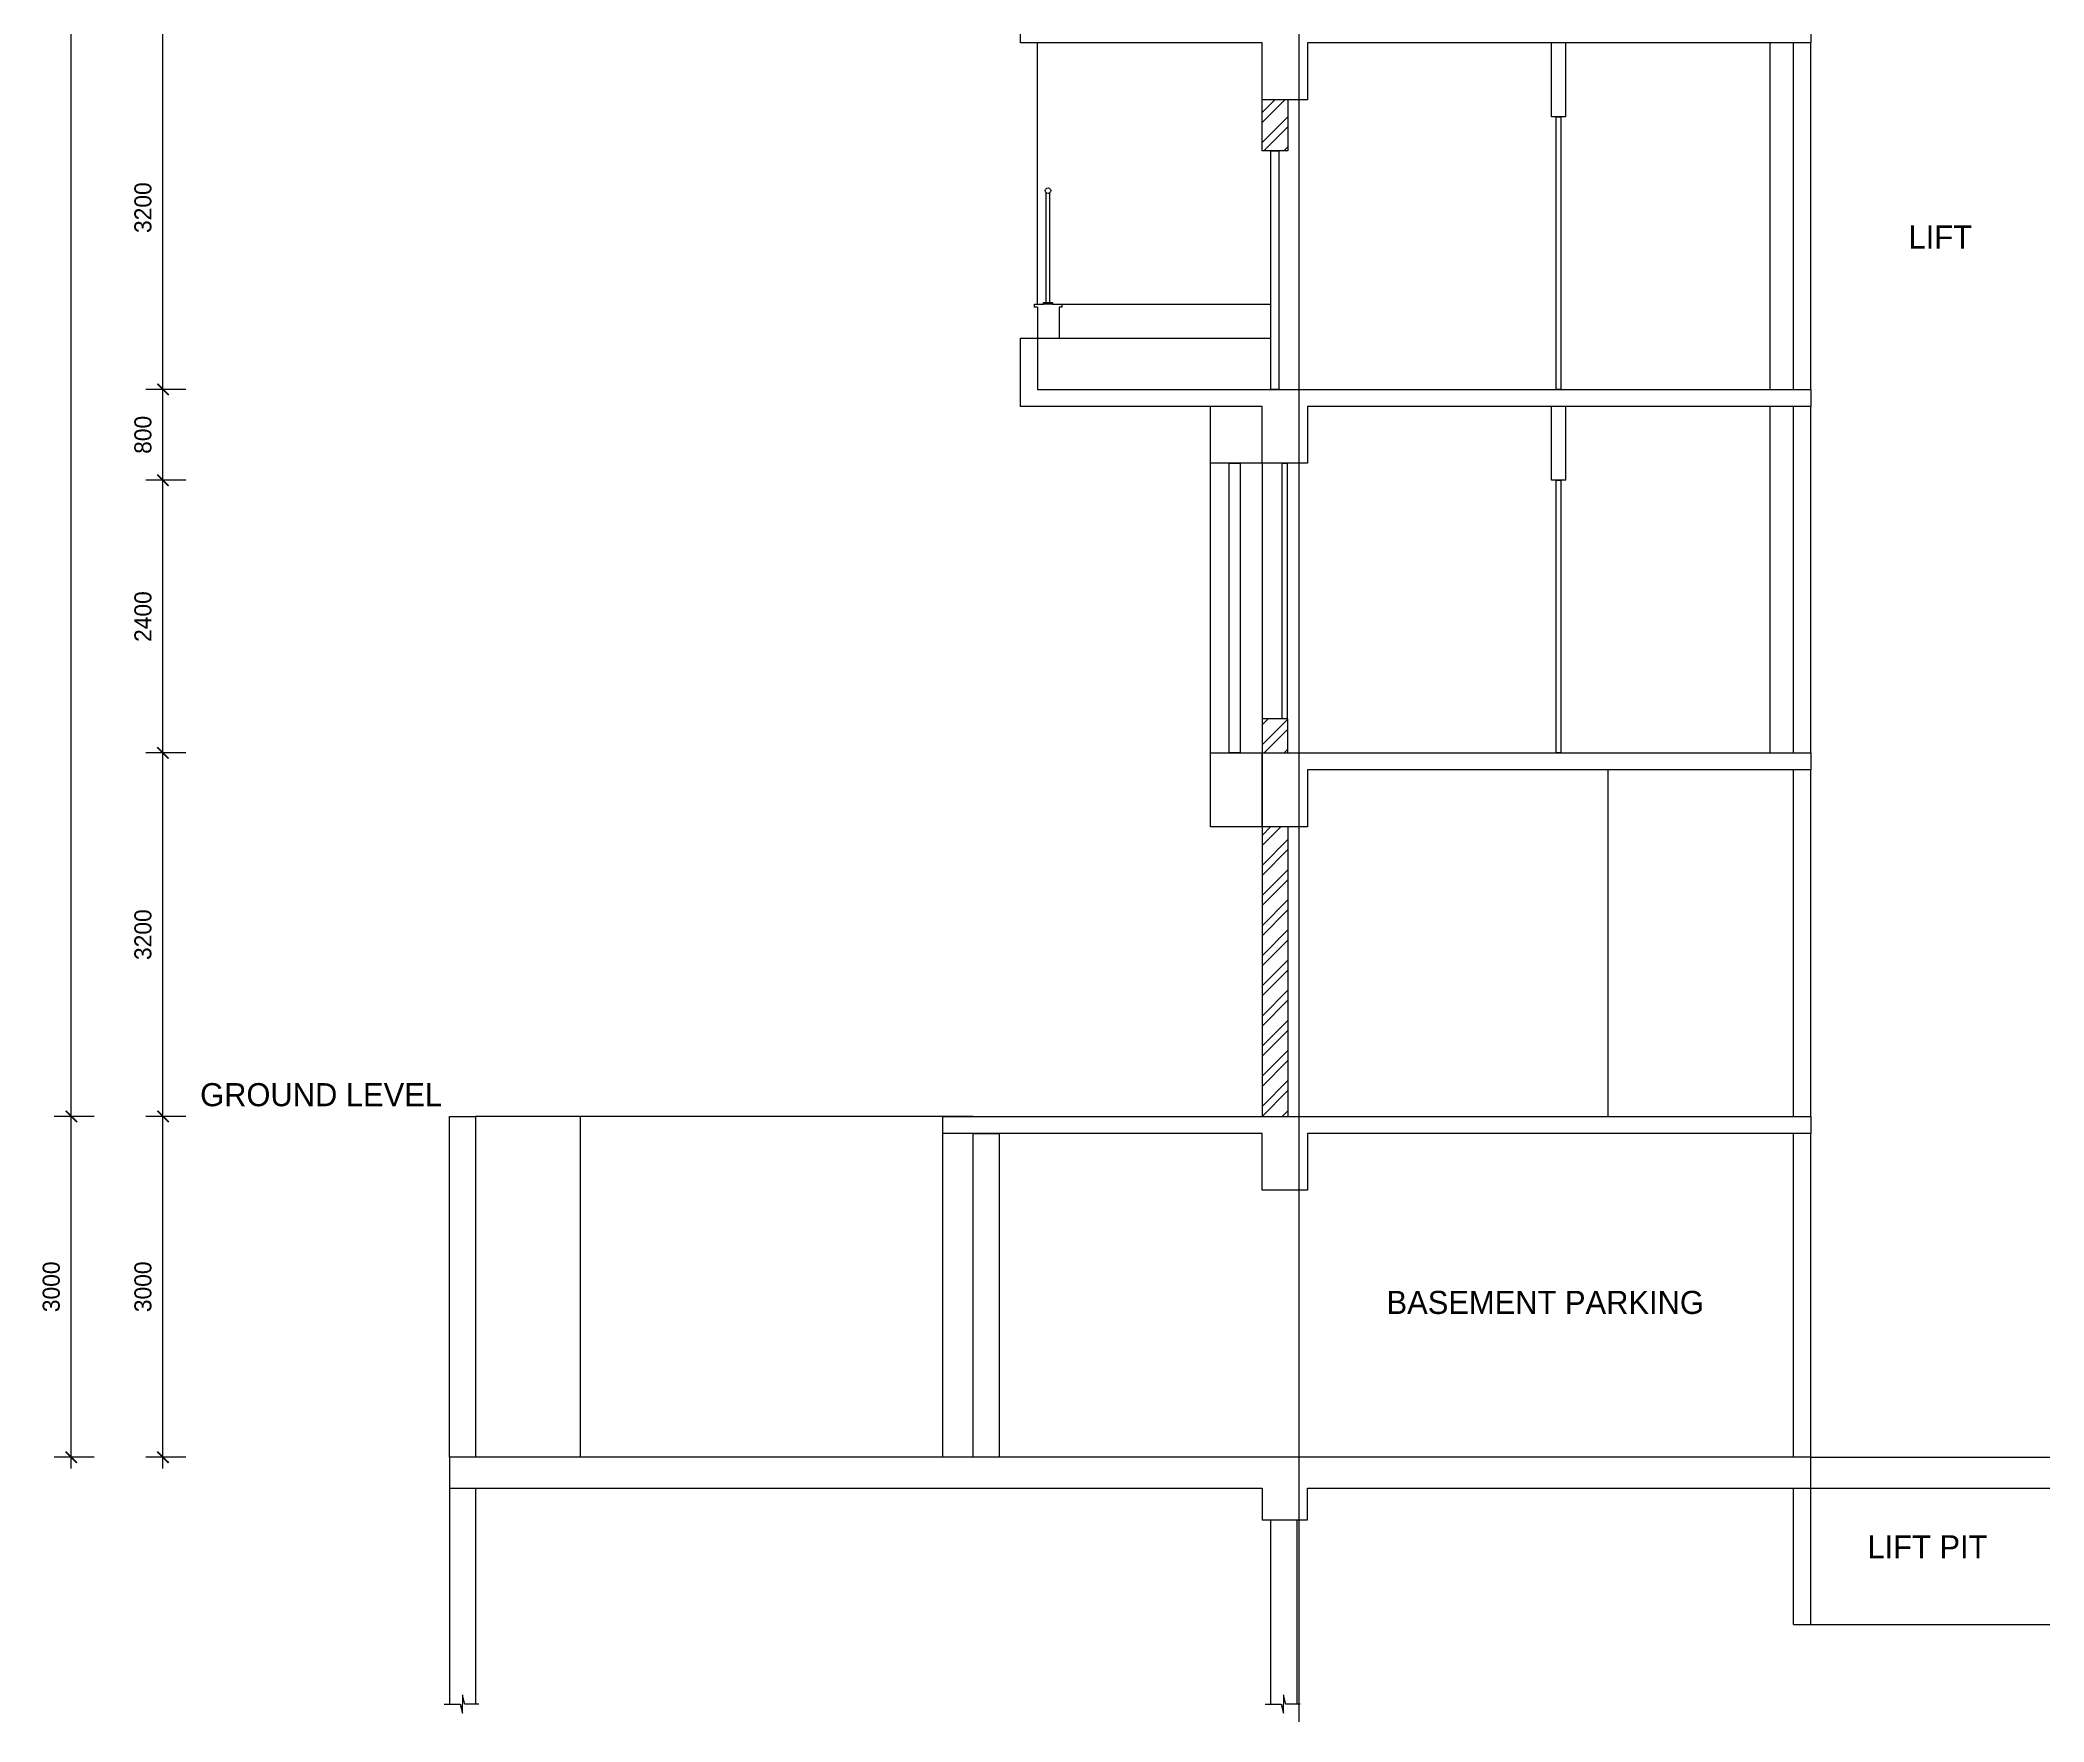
# Model space of a CAD drawing. Header units: millimetres. Extents: x 173236 to 801264, y -94969 to 615039.
# Drawn here: x 536356 to 553994, y -25804 to -10999 of the extents above; entities that cross this region are included whole.
import ezdxf

# ---------------------------------------------------------------- set-up
doc = ezdxf.new("R2010")
doc.units = ezdxf.units.MM
doc.header["$MEASUREMENT"] = 0
doc.header["$PDMODE"] = 2
for name, color, linetype in [('VOX-A-ANNO-DIMS', 160, 'Continuous'), ('VOX-A-ANNO-GRID-LINE', 254, 'Continuous'), ('VOX-A-ANNO-SYMB', 33, 'Continuous'), ('VOX-A-ANNO-TEXT', 30, 'Continuous'), ('VOX-A-COLUMN-SECT', 210, 'Continuous'), ('VOX-A-DOOR', 3, 'Continuous'), ('VOX-A-ELEV-2', 133, 'Continuous'), ('VOX-A-ELEV-3', 135, 'Continuous'), ('VOX-A-ELEV-4-FAR', 137, 'Continuous'), ('VOX-A-FURN-PLANTS', 95, 'Continuous'), ('VOX-A-WALL-PATT', 233, 'Continuous')]:
    doc.layers.add(name, color=color, linetype=linetype)
doc.layers.add('VOX-A-WALL-SECT', color=1, linetype='Continuous', lineweight=30)
doc.styles.add('1.5 mm Rotis Annotative', font='', dxfattribs={"height": 1.5})
doc.styles.add('2 mm Rotis Annotative (IM)', font='', dxfattribs={"height": 0.08})
doc.styles.get('1.5 mm Rotis Annotative').set_extended_font_data('Rotis Sans Serif')
doc.styles.get('2 mm Rotis Annotative (IM)').set_extended_font_data('Rotis Sans Serif')
doc.dimstyles.new('1.5 mm Rotis Annotative', dxfattribs={"dimtxt": 1.5, "dimasz": 1, "dimexe": 1.5, "dimexo": 0, "dimgap": 1, "dimtad": 1, "dimdec": 0, "dimrnd": 5, "dimzin": 0, "dimdsep": 46, "dimtxsty": '1.5 mm Rotis Annotative', "dimblk": 'ARCHTICK', "dimcen": 0.09, "dimdle": 1, "dimadec": 0, "dimazin": 0, "dimtfac": 1, "dimtdec": 0, "dimtofl": 0, "dimtmove": 1, "dimatfit": 3, "dimfxl": 2, "dimfxlon": 1, "dimtolj": 1, "dimtzin": 0, "dimarcsym": 0})
pattern_1 = [(45, (-762304.72, 0), (-132.582521, 132.582521), []), (45, (-762216.33, 0), (-132.582521, 132.582521), [])]

# ---------------------------------------------------------------- blocks, each defined once
blk = doc.blocks.new('*U127')
at = {"layer": 'VOX-A-ANNO-SYMB'}
for p, q in [((0, 155), (0, 74)), ((0, 46), (-53, 60)), ((-53, 60), (0, 60)), ((0, 74), (53, 60)), ((53, 60), (0, 60)), ((0, -46), (0, 46))]:
    blk.add_line(p, q, dxfattribs=at)
blk = doc.blocks.new('_ArchTick')
at = {"color": 0, "linetype": 'ByBlock', "const_width": 0.15}
blk.add_lwpolyline([(-0.5, -0.5), (0.5, 0.5)], dxfattribs=at)
blk = doc.blocks.new('*D654')
at = {"layer": 'Defpoints', "color": 0, "transparency": 16777216}
for p in [(537438, -20474), (546195, -20474), (546195, -23474)]:
    blk.add_point(p, dxfattribs=at)
at = {"layer": 'VOX-A-ANNO-DIMS', "color": 0, "lineweight": -2, "transparency": 16777216}
for p, q in [((537438, -23574), (537438, -20374)), ((537638, -20474), (537288, -20474)), ((537638, -23474), (537288, -23474))]:
    blk.add_line(p, q, dxfattribs=at)
at = {"layer": 'VOX-A-ANNO-DIMS', "color": 0, "lineweight": -2, "transparency": 16777216, "xscale": 100, "yscale": 100, "zscale": 100}
for p, rotation in [((537438, -20474), 90), ((537438, -23474), 270)]:
    blk.add_blockref('_ArchTick', p, dxfattribs=dict(at, rotation=rotation))
at = {"layer": 'VOX-A-ANNO-DIMS', "color": 0, "transparency": 16777216, "insert": (537262, -21974), "char_height": 150, "attachment_point": 5, "rotation": 90, "style": '1.5 mm Rotis Annotative'}
blk.add_mtext('\\A1;3000', dxfattribs=at)
blk = doc.blocks.new('*D655')
at = {"layer": 'Defpoints', "color": 0, "transparency": 16777216}
for p in [(537438, -17274), (548509, -17274), (546195, -20474)]:
    blk.add_point(p, dxfattribs=at)
at = {"layer": 'VOX-A-ANNO-DIMS', "color": 0, "lineweight": -2, "transparency": 16777216}
for p, q in [((537638, -17274), (537288, -17274)), ((537438, -20574), (537438, -17174)), ((537638, -20474), (537288, -20474))]:
    blk.add_line(p, q, dxfattribs=at)
at = {"layer": 'VOX-A-ANNO-DIMS', "color": 0, "lineweight": -2, "transparency": 16777216, "xscale": 100, "yscale": 100, "zscale": 100}
for p, rotation in [((537438, -17274), 90), ((537438, -20474), 270)]:
    blk.add_blockref('_ArchTick', p, dxfattribs=dict(at, rotation=rotation))
at = {"layer": 'VOX-A-ANNO-DIMS', "color": 0, "transparency": 16777216, "insert": (537262, -18874), "char_height": 150, "attachment_point": 5, "rotation": 90, "style": '1.5 mm Rotis Annotative'}
blk.add_mtext('\\A1;3200', dxfattribs=at)
blk = doc.blocks.new('*D656')
at = {"layer": 'Defpoints', "color": 0, "transparency": 16777216}
for p in [(537438, -14874), (551058, -14874), (548509, -17274)]:
    blk.add_point(p, dxfattribs=at)
at = {"layer": 'VOX-A-ANNO-DIMS', "color": 0, "lineweight": -2, "transparency": 16777216}
for p, q in [((537438, -17374), (537438, -14774)), ((537638, -14874), (537288, -14874)), ((537638, -17274), (537288, -17274))]:
    blk.add_line(p, q, dxfattribs=at)
at = {"layer": 'VOX-A-ANNO-DIMS', "color": 0, "lineweight": -2, "transparency": 16777216, "xscale": 100, "yscale": 100, "zscale": 100}
for p, rotation in [((537438, -14874), 90), ((537438, -17274), 270)]:
    blk.add_blockref('_ArchTick', p, dxfattribs=dict(at, rotation=rotation))
at = {"layer": 'VOX-A-ANNO-DIMS', "color": 0, "transparency": 16777216, "insert": (537262, -16074), "char_height": 150, "attachment_point": 5, "rotation": 90, "style": '1.5 mm Rotis Annotative'}
blk.add_mtext('\\A1;2400', dxfattribs=at)
blk = doc.blocks.new('*D657')
at = {"layer": 'Defpoints', "color": 0, "transparency": 16777216}
for p in [(537438, -14074), (548508, -14074), (551058, -14874)]:
    blk.add_point(p, dxfattribs=at)
at = {"layer": 'VOX-A-ANNO-DIMS', "color": 0, "lineweight": -2, "transparency": 16777216}
for p, q in [((537638, -14074), (537288, -14074)), ((537438, -14974), (537438, -13974)), ((537638, -14874), (537288, -14874))]:
    blk.add_line(p, q, dxfattribs=at)
at = {"layer": 'VOX-A-ANNO-DIMS', "color": 0, "lineweight": -2, "transparency": 16777216, "xscale": 100, "yscale": 100, "zscale": 100}
for p, rotation in [((537438, -14074), 90), ((537438, -14874), 270)]:
    blk.add_blockref('_ArchTick', p, dxfattribs=dict(at, rotation=rotation))
at = {"layer": 'VOX-A-ANNO-DIMS', "color": 0, "transparency": 16777216, "insert": (537262, -14474), "char_height": 150, "attachment_point": 5, "rotation": 90, "style": '1.5 mm Rotis Annotative'}
blk.add_mtext('\\A1;800', dxfattribs=at)
blk = doc.blocks.new('*D658')
at = {"layer": 'Defpoints', "color": 0, "transparency": 16777216}
for p in [(537438, -10874), (548417, -10874), (548508, -14074)]:
    blk.add_point(p, dxfattribs=at)
at = {"layer": 'VOX-A-ANNO-DIMS', "color": 0, "lineweight": -2, "transparency": 16777216}
for p, q in [((537638, -10874), (537288, -10874)), ((537438, -14174), (537438, -10774)), ((537638, -14074), (537288, -14074))]:
    blk.add_line(p, q, dxfattribs=at)
at = {"layer": 'VOX-A-ANNO-DIMS', "color": 0, "lineweight": -2, "transparency": 16777216, "xscale": 100, "yscale": 100, "zscale": 100}
for p, rotation in [((537438, -10874), 90), ((537438, -14074), 270)]:
    blk.add_blockref('_ArchTick', p, dxfattribs=dict(at, rotation=rotation))
at = {"layer": 'VOX-A-ANNO-DIMS', "color": 0, "transparency": 16777216, "insert": (537262, -12474), "char_height": 150, "attachment_point": 5, "rotation": 90, "style": '1.5 mm Rotis Annotative'}
blk.add_mtext('\\A1;3200', dxfattribs=at)
blk = doc.blocks.new('*D664')
at = {"layer": 'Defpoints', "color": 0, "transparency": 16777216}
for p in [(536631, -20474), (547517, -20474), (547517, -23474)]:
    blk.add_point(p, dxfattribs=at)
at = {"layer": 'VOX-A-ANNO-DIMS', "color": 0, "lineweight": -2, "transparency": 16777216}
for p, q in [((536631, -23574), (536631, -20374)), ((536831, -20474), (536481, -20474)), ((536831, -23474), (536481, -23474))]:
    blk.add_line(p, q, dxfattribs=at)
at = {"layer": 'VOX-A-ANNO-DIMS', "color": 0, "lineweight": -2, "transparency": 16777216, "xscale": 100, "yscale": 100, "zscale": 100}
for p, rotation in [((536631, -20474), 90), ((536631, -23474), 270)]:
    blk.add_blockref('_ArchTick', p, dxfattribs=dict(at, rotation=rotation))
at = {"layer": 'VOX-A-ANNO-DIMS', "color": 0, "transparency": 16777216, "insert": (536455, -21974), "char_height": 150, "attachment_point": 5, "rotation": 90, "style": '1.5 mm Rotis Annotative'}
blk.add_mtext('\\A1;3000', dxfattribs=at)
blk = doc.blocks.new('*D665')
at = {"layer": 'Defpoints', "color": 0, "transparency": 16777216}
for p in [(641539, 61543), (642300, 61543), (642300, 61418), (536631, -524), (560469, -524), (547517, -20474)]:
    blk.add_point(p, dxfattribs=at)
at = {"layer": 'VOX-A-ANNO-DIMS', "color": 0, "lineweight": -2, "transparency": 16777216}
for p, q in [((641439, 61418), (642400, 61418)), ((641539, 61543), (641539, 61268)), ((642300, 61543), (642300, 61268)), ((536831, -524), (536481, -524)), ((536631, -20574), (536631, -424)), ((536831, -20474), (536481, -20474))]:
    blk.add_line(p, q, dxfattribs=at)
at = {"layer": 'VOX-A-ANNO-DIMS', "color": 0, "lineweight": -2, "transparency": 16777216, "xscale": 100, "yscale": 100, "zscale": 100}
for p, rotation in [((641539, 61418), 180), ((536631, -524), 90), ((536631, -20474), 270)]:
    blk.add_blockref('_ArchTick', p, dxfattribs=dict(at, rotation=rotation))
blk.add_blockref('_ArchTick', (642300, 61418), dxfattribs=at)
at = {"layer": 'VOX-A-ANNO-DIMS', "color": 0, "transparency": 16777216, "insert": (641920, 61594), "char_height": 150, "attachment_point": 5, "style": '1.5 mm Rotis Annotative'}
blk.add_mtext('\\A1;760', dxfattribs=at)
at = {"layer": 'VOX-A-ANNO-DIMS', "color": 0, "transparency": 16777216, "insert": (536455, -10499), "char_height": 150, "attachment_point": 5, "rotation": 90, "style": '1.5 mm Rotis Annotative'}
blk.add_mtext('\\A1;19950', dxfattribs=at)

msp = doc.modelspace()

# ---------------------------------------------------------------- hatches: boundary and pattern name
at = {"layer": 'VOX-A-WALL-PATT'}
h = msp.add_hatch(dxfattribs=at)
h.set_pattern_fill('ANSI32', color=256, scale=500)
h.set_pattern_definition(pattern_1)
h.paths.add_polyline_path([(547339.4, -11523.8), (547111.7, -11523.8), (547111.7, -11973.8), (547339.4, -11973.8)])
h = msp.add_hatch(dxfattribs=at)
h.set_pattern_fill('ANSI32', color=256, scale=500)
h.set_pattern_definition(pattern_1)
h.paths.add_polyline_path([(547111.7, -17273.8), (547339.3, -17273.8), (547339.3, -16973.8), (547111.7, -16973.8)])
h = msp.add_hatch(dxfattribs=at)
h.set_pattern_fill('ANSI32', color=256, scale=500)
h.set_pattern_definition(pattern_1)
h.paths.add_polyline_path([(547339.4, -17923.8), (547111.7, -17923.8), (547111.7, -20473.8), (547339.4, -20473.8)])

# ---------------------------------------------------------------- linework, layer by layer
at = {"layer": 'VOX-A-ANNO-GRID-LINE'}
for p, q in [((547436.7, 1658.1), (547436.7, -25804.5)), ((544568, -20473.8), (540190, -20473.8))]:
    msp.add_line(p, q, dxfattribs=at)
at = {"layer": 'VOX-A-COLUMN-SECT'}
for points in [[(547111.5, -10873.8), (551941.3, -10873.8), (551941.3, -11023.8), (547511.5, -11023.8), (547511.7, -11523.8), (547111.7, -11523.8), (547111.7, -11023.8), (546659.4, -11023.8), (544984.7, -11023.8), (544984.7, -10423.8), (545134.7, -10423.8), (545134.7, -10873.8), (547111.7, -10873.8)], [(547111.5, -14073.8), (551941.3, -14073.8), (551941.3, -14223.8), (547511.5, -14223.8), (547511.7, -14723.8), (547111.7, -14723.8), (547111.7, -14223.8), (546659.4, -14223.8), (544984.7, -14223.8), (544984.7, -13623.8), (545134.7, -13623.8), (545134.7, -14073.8), (547111.7, -14073.8)], [(547111.7, -17273.8), (551941.3, -17273.8), (551941.3, -17423.8), (547511.7, -17423.8), (547511.8, -17923.8), (547111.8, -17923.8), (547111.8, -17273.8)], [(551941.3, -23473.8), (546120, -23473.8), (539960, -23473.8), (539960, -23745.8), (547111.8, -23745.8), (547111.8, -24025.2), (547511.8, -24025.2), (547511.8, -23745.8), (551941.3, -23745.8), (551941.3, -23473.8)]]:
    msp.add_lwpolyline(points, dxfattribs=at)
msp.add_lwpolyline([(551941.3, -20623.8), (547511.7, -20623.8), (547511.8, -21123.8), (547111.8, -21123.8), (547111.8, -20623.8), (544303.4, -20623.8), (544303.4, -20473.8), (551941.3, -20473.8)], close=True, dxfattribs=at)
at = {"layer": 'VOX-A-DOOR'}
for points in [[(549699.9, -11673.8), (549742.9, -11673.8), (549742.9, -14073.8), (549699.9, -14073.8)], [(547188.8, -11973.8), (547260.2, -11973.8), (547260.2, -14073.8), (547188.8, -14073.8)], [(547290.2, -14723.8), (547333.2, -14723.8), (547333.2, -16973.8), (547290.2, -16973.8)], [(549699.9, -14873.8), (549742.9, -14873.8), (549742.9, -17273.8), (549699.9, -17273.8)]]:
    msp.add_lwpolyline(points, close=True, dxfattribs=at)
at = {"layer": 'VOX-A-ELEV-2'}
for p, q in [((545212.9, -13308.8), (545212.9, -12343)), ((545244.6, -13308.8), (545244.6, -12342.3)), ((545134.7, -13349.2), (545134.7, -13623.8)), ((545325.1, -13349.2), (545325.1, -13623.8))]:
    msp.add_line(p, q, dxfattribs=at)
for points in [[(545134.7, -13349.2), (545109.3, -13349.2), (545109.3, -13323.8), (545188.9, -13323.8)], [(545268.2, -13323.8), (545350.5, -13323.8), (545350.5, -13349.2), (545325.1, -13349.2)]]:
    msp.add_lwpolyline(points, dxfattribs=at)
msp.add_lwpolyline([(545188.9, -13308.8), (545268.2, -13308.8), (545268.2, -13323.8), (545188.9, -13323.8)], close=True, dxfattribs=at)
msp.add_circle((545228.4, -12324.5), 24.1, dxfattribs=at)
at = {"layer": 'VOX-A-ELEV-3'}
for p, q in [((545134.7, -13323.8), (545134.7, -11023.8)), ((550158.7, -20473.8), (550158.7, -17423.8)), ((541109.3, -20473.8), (541109.3, -23473.8)), ((544303.4, -23473.8), (544303.4, -20623.8))]:
    msp.add_line(p, q, dxfattribs=at)
at = {"layer": 'VOX-A-ELEV-4-FAR'}
for p, q in [((545350.5, -13323.8), (547188.8, -13323.8)), ((545134.7, -13623.8), (547188.8, -13623.8)), ((551941.3, -23473.8), (554347.3, -23473.8)), ((551941.3, -23745.8), (554347.3, -23745.8))]:
    msp.add_line(p, q, dxfattribs=at)
at = {"layer": 'VOX-A-FURN-PLANTS'}
for p, q in [((546659.4, -14723.8), (546659.4, -14223.8)), ((547111.7, -14723.8), (546659.4, -14723.8)), ((546659.4, -17273.8), (546659.4, -14723.8)), ((547111.7, -14723.8), (547111.7, -17273.8))]:
    msp.add_line(p, q, dxfattribs=at)
for points in [[(546822.8, -14723.8), (546920.8, -14723.8), (546920.8, -17273.8), (546822.8, -17273.8)], [(546659.4, -17273.8), (547111.7, -17273.8), (547111.7, -17923.8), (546659.4, -17923.8)]]:
    msp.add_lwpolyline(points, close=True, dxfattribs=at)
at = {"layer": 'VOX-A-WALL-SECT'}
for p, q in [((549660.9, -11673.8), (549660.9, -11023.8)), ((549785.9, -11673.8), (549785.9, -11023.8)), ((551585.9, -14073.8), (551585.9, -11023.8)), ((551791.3, -14073.8), (551791.3, -11023.8)), ((551941.3, -14073.8), (551941.3, -11023.8)), ((549785.9, -11673.8), (549660.9, -11673.8)), ((549660.9, -14873.8), (549660.9, -14223.8)), ((549785.9, -14873.8), (549785.9, -14223.8)), ((551585.9, -17273.8), (551585.9, -14223.8)), ((551791.3, -17273.8), (551791.3, -14223.8)), ((551941.3, -17273.8), (551941.3, -14223.8)), ((549785.9, -14873.8), (549660.9, -14873.8)), ((551791.3, -20473.8), (551791.3, -17423.8)), ((551941.3, -20473.8), (551941.3, -17423.8)), ((547111.7, -17923.8), (547111.7, -20473.8)), ((547339.4, -17923.8), (547339.4, -20473.8)), ((551791.3, -23473.8), (551791.3, -20623.8)), ((551941.3, -23473.8), (551941.3, -20623.8)), ((539960, -23745.8), (539960, -25647.7)), ((540190, -23745.8), (540190, -25646.8)), ((551791.3, -24945.8), (551791.3, -23745.8)), ((551941.3, -24945.8), (551941.3, -23745.8)), ((547187.4, -24025.2), (547187.4, -25647.2)), ((547417.4, -24025.2), (547417.4, -25646.3)), ((551791.3, -24945.8), (554347.3, -24945.8))]:
    msp.add_line(p, q, dxfattribs=at)
for points in [[(547339.4, -11523.8), (547339.4, -11973.8), (547111.7, -11973.8), (547111.7, -11523.8)], [(547339.3, -17273.8), (547339.3, -16973.8), (547111.7, -16973.8), (547111.7, -17273.8)], [(539960, -23473.8), (539960, -20473.8), (540190, -20473.8), (540190, -23473.8)], [(544568, -23473.8), (544568, -20623.8), (544798, -20623.8), (544798, -23473.8)]]:
    msp.add_lwpolyline(points, dxfattribs=at)

# ---------------------------------------------------------------- block references
at = {"xscale": -1.527505174118865, "yscale": 1.527505174118865, "zscale": 1.527505174118865, "rotation": 270.0912661037786}
for p in [(539982.2, -25647.6), (547209.6, -25647.2)]:
    msp.add_blockref('*U127', p, dxfattribs=at)

# ---------------------------------------------------------------- texts
at = {"layer": 'VOX-A-ANNO-TEXT', "char_height": 203.2, "width": 3853.216, "attachment_point": 3, "style": '2 mm Rotis Annotative (IM)'}
for s, insert in [('LIFT', (553361.1, -12630.6)), ('GROUND LEVEL', (539894, -20181.1)), ('BASEMENT PARKING', (551001.3, -22009.7)), ('LIFT PIT', (553497.5, -24161.6))]:
    msp.add_mtext(s, dxfattribs=dict(at, insert=insert))

# ---------------------------------------------------------------- dimensions: what is measured, and where the dimension line sits
at = {"layer": 'VOX-A-ANNO-DIMS'}
for base, p1, p2, picture, middle in [((536630.7, -523.8), (547516.9, -20473.8), (560469.1, -523.8), '*D665', (536454.5, -10498.8)), ((537437.7, -10873.8), (548508.4, -14073.8), (548416.7, -10873.8), '*D658', (537261.5, -12473.8)), ((537437.7, -14073.8), (551057.8, -14873.8), (548508.4, -14073.8), '*D657', (537261.5, -14473.8)), ((537437.7, -14873.8), (548508.7, -17273.8), (551057.8, -14873.8), '*D656', (537261.5, -16073.8)), ((537437.7, -17273.8), (546194.9, -20473.8), (548508.7, -17273.8), '*D655', (537261.5, -18873.8))]:
    dim = msp.add_linear_dim(base=base, p1=p1, p2=p2, angle=270, dimstyle='1.5 mm Rotis Annotative', dxfattribs=at)
    dim.commit()
    dim.dimension.update_dxf_attribs({"geometry": picture, "text_midpoint": middle})
for p1, p2, distance, picture, middle in [((547516.9, -23473.8), (547516.9, -20473.8), 10886.2, '*D664', (536454.5, -21973.8)), ((546194.9, -23473.8), (546194.9, -20473.8), 8757.2, '*D654', (537261.5, -21973.8))]:
    dim = msp.add_aligned_dim(p1=p1, p2=p2, distance=distance, dimstyle='1.5 mm Rotis Annotative', dxfattribs=at)
    dim.commit()
    dim.dimension.update_dxf_attribs({"geometry": picture, "text_midpoint": middle})

doc.saveas('drawing.dxf')
